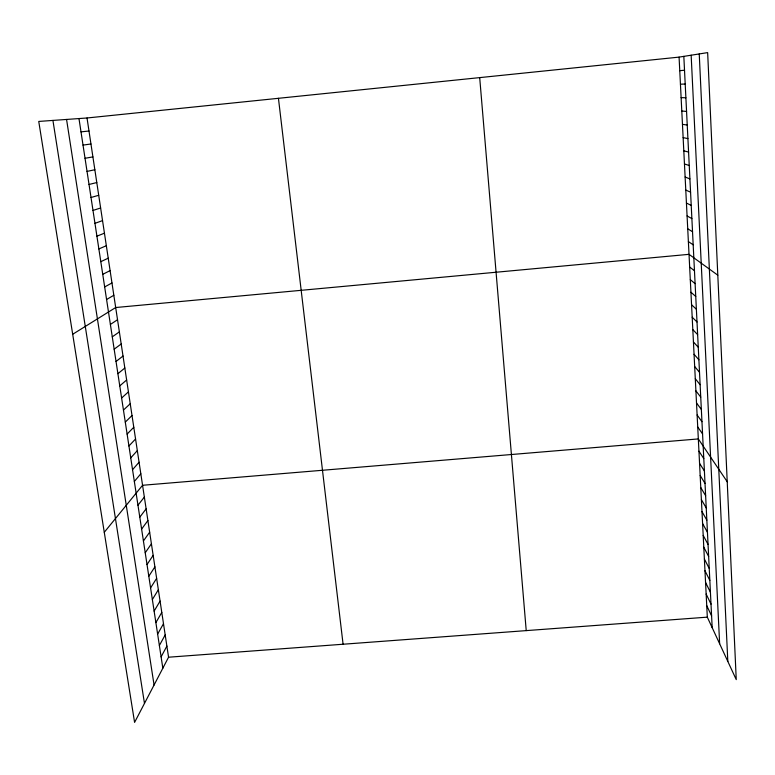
<?xml version="1.0" encoding="UTF-8"?>
<svg xmlns="http://www.w3.org/2000/svg" width="775" height="775" viewBox="0 0 775 775"><rect width="100%" height="100%" fill="white"/><g stroke="black" fill="none" stroke-linecap="round" stroke-linejoin="round"><path stroke-width="1.16" d="M87.023 117.984L168.562 657.21L134.588 722.387L38.75 121.433L87.023 117.984L679.074 57.117L707.653 52.613L736.25 679.617L707.313 617.152L679.074 57.117M161.113 656.871L166.887 646.079M159.379 645.507L165.191 634.909M157.635 634.086L163.496 623.681M155.882 622.616L161.791 612.415M154.128 611.097L160.076 601.1M152.365 599.53L158.362 589.736M150.592 587.915L156.637 578.324M148.81 576.251L154.903 566.864M147.027 564.539L153.159 555.355M145.225 552.769L151.416 543.798M143.423 540.96L149.662 532.192M141.612 529.092L147.899 520.538M139.791 517.167L146.126 508.836M137.969 505.203L144.353 497.085M104.276 532.289L142.571 485.276L698.333 438.931L727.231 481.759M134.346 481.459L140.827 473.777M132.544 469.689L139.083 462.22M130.743 457.87L137.33 450.614M128.931 445.993L135.567 438.97M127.119 434.077L133.794 427.267M125.288 422.104L132.021 415.516M123.457 410.082L130.239 403.727M121.607 398.011L128.447 391.879M119.757 385.882L126.645 379.983M117.907 373.695L124.833 368.028M116.037 361.47L123.022 356.035M114.157 349.186L121.2 343.984M112.278 336.844L119.369 331.884M110.389 324.454L117.529 319.726M72.695 334.267L115.688 307.53L689.023 254.336L717.805 275.183M106.582 299.499L113.838 295.265M104.664 286.944L111.978 282.962M102.736 274.34L110.108 270.601M100.808 261.669L108.229 258.182M98.861 248.949L106.34 245.714M96.914 236.172L104.451 233.188M94.957 223.336L102.542 220.613M92.99 210.442L100.634 207.981M91.014 197.489L98.716 195.29M89.028 184.479L96.788 182.542M87.032 171.411L94.85 169.744M85.027 158.294L92.913 156.889M83.022 145.109L90.956 143.976M80.997 131.866L88.999 131.014M679.762 70.68L684.519 70.234M168.562 657.21L707.313 617.152M680.44 84.184L685.197 84.039M681.118 97.631L685.885 97.776M681.797 111.009L686.563 111.445M682.465 124.339L687.241 125.056M683.133 137.601L687.909 138.609M683.802 150.805L688.578 152.094M684.461 163.942L689.246 165.521M685.119 177.029L689.905 178.889M685.778 190.059L690.573 192.19M686.437 203.031L691.222 205.433M687.086 215.934L691.881 218.618M687.735 228.79L692.53 231.744M688.374 241.587L693.179 244.803M689.663 267.017L694.468 270.756M690.292 279.649L695.107 283.65M690.932 292.223L695.747 296.476M691.562 304.74L696.376 309.254M692.191 317.207L697.006 321.974M692.821 329.617L697.636 334.635M693.441 341.969L698.265 347.239M694.061 354.272L698.885 359.784M694.681 366.527L699.505 372.281M695.291 378.723L700.125 384.72M695.902 390.862L700.736 397.1M696.512 402.961L701.346 409.433M697.122 415.003L701.956 421.707M697.723 426.986L702.567 433.932M698.943 451.176L703.787 458.587M699.563 463.363L704.407 471.006M700.174 475.501L705.018 483.387M700.784 487.591L705.628 495.7M701.394 499.623L706.238 507.964M701.995 511.607L706.848 520.17M702.596 523.542L707.449 532.318M703.196 535.418L708.05 544.418M703.797 547.247L708.65 556.469M704.388 559.017L709.241 568.462M704.979 570.749L709.832 580.407M705.57 582.422L710.423 592.294M706.151 594.047L711.014 604.132M706.732 605.624L711.595 615.912M52.923 120.416L144.479 703.419M66.563 119.447L154.07 685.023M78.972 118.556L162.837 668.195M278.438 98.309L343.083 644.238M479.696 77.616L526.225 630.618M683.831 56.362L712.177 627.653M699.244 53.94L727.812 661.395M691.155 55.209L719.636 643.754"/></g></svg>
